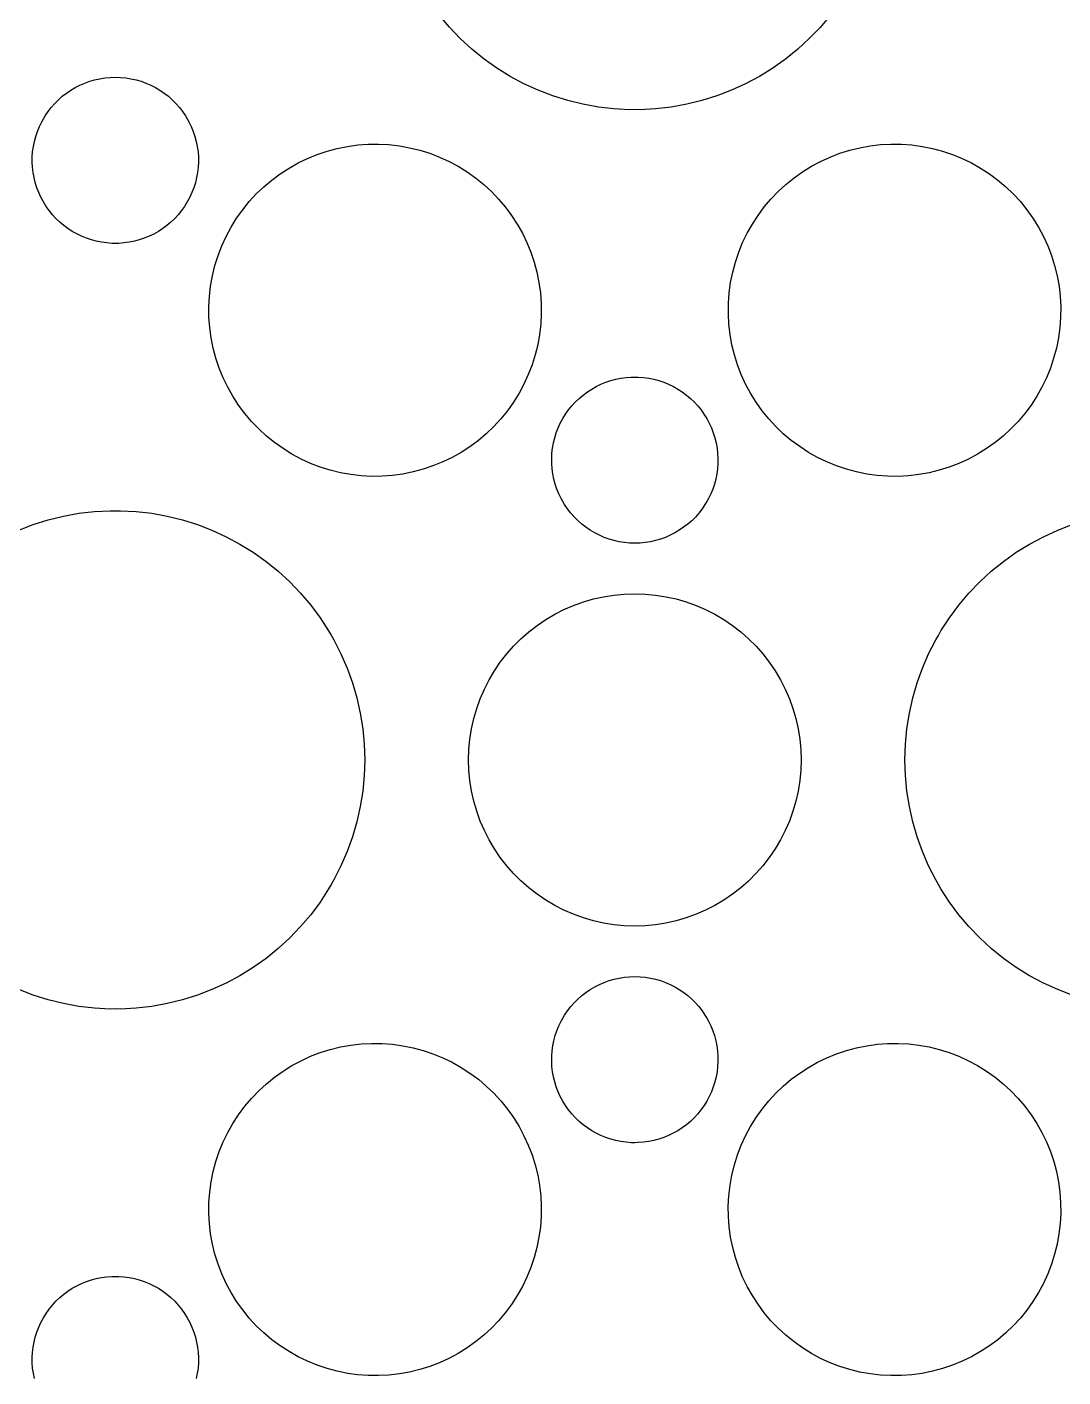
# Model space of a CAD drawing. Header units: metres. Extents: x -75 to 75, y 0 to 231.
# Drawn here: x 10.37 to 35.3, y 28.44 to 60.94 of the extents above; entities that cross this region are included whole.
import ezdxf

# ---------------------------------------------------------------- set-up
doc = ezdxf.new("R2010")
doc.units = ezdxf.units.M

msp = doc.modelspace()

# ---------------------------------------------------------------- linework, layer by layer
for p, q in [((20.541, 60.9375), (20.2988, 61.2244)), ((29.7012, 61.2244), (29.4579, 60.9364)), ((20.8015, 60.6655), (20.541, 60.9375)), ((29.4579, 60.9364), (29.1973, 60.6644)), ((21.0789, 60.4103), (20.8015, 60.6655)), ((29.1973, 60.6644), (28.9211, 60.4103)), ((21.3734, 60.1727), (21.0789, 60.4103)), ((21.6797, 59.9545), (21.3734, 60.1727)), ((28.6266, 60.1727), (28.3203, 59.9548)), ((28.9211, 60.4103), (28.6266, 60.1727)), ((22.0009, 59.7557), (21.6797, 59.9545)), ((28.3203, 59.9548), (27.9991, 59.7557)), ((11.4288, 59.4242), (11.5356, 59.4872)), ((11.5356, 59.4872), (11.6474, 59.5444)), ((11.6474, 59.5444), (11.7626, 59.5943)), ((11.7626, 59.5943), (11.8824, 59.6371)), ((11.8824, 59.6371), (12.0026, 59.6725)), ((12.0026, 59.6725), (12.1243, 59.6992)), ((12.1243, 59.6992), (12.2498, 59.7191)), ((12.2498, 59.7191), (12.3749, 59.7309)), ((12.3749, 59.7309), (12.5, 59.7355)), ((12.5, 59.7355), (12.6251, 59.7309)), ((12.6251, 59.7309), (12.7502, 59.7191)), ((12.7502, 59.7191), (12.8757, 59.6992)), ((12.8757, 59.6992), (12.9974, 59.6725)), ((12.9974, 59.6725), (13.1176, 59.6371)), ((13.1176, 59.6371), (13.2374, 59.5943)), ((13.2374, 59.5943), (13.3526, 59.5444)), ((13.3526, 59.5444), (13.4644, 59.4872)), ((13.4644, 59.4872), (13.5712, 59.4242)), ((22.3316, 59.5783), (22.0009, 59.7557)), ((22.6757, 59.4212), (22.3316, 59.5783)), ((27.6669, 59.5776), (27.3243, 59.4212)), ((27.9991, 59.7557), (27.6669, 59.5776)), ((11.0413, 59.1038), (11.1301, 59.1927)), ((11.1301, 59.1927), (11.2244, 59.2758)), ((11.2244, 59.2758), (11.3235, 59.3525)), ((11.3235, 59.3525), (11.4288, 59.4242)), ((13.5712, 59.4242), (13.6765, 59.3525)), ((13.6765, 59.3525), (13.7756, 59.2758)), ((13.7756, 59.2758), (13.8699, 59.1927)), ((13.8699, 59.1927), (13.9587, 59.1038)), ((23.0263, 59.2861), (22.6757, 59.4212)), ((23.3875, 59.1732), (23.0263, 59.2861)), ((23.7518, 59.0836), (23.3875, 59.1732)), ((26.6125, 59.1732), (26.2482, 59.0836)), ((26.9737, 59.2861), (26.6125, 59.1732)), ((27.3243, 59.4212), (26.9737, 59.2861)), ((10.8109, 58.8058), (10.8814, 58.9104)), ((10.8814, 58.9104), (10.9592, 59.0107)), ((10.9592, 59.0107), (11.0413, 59.1038)), ((13.9587, 59.1038), (14.0408, 59.0107)), ((14.0408, 59.0107), (14.1186, 58.9104)), ((14.1186, 58.9104), (14.1891, 58.8058)), ((24.1245, 59.0164), (23.7518, 59.0836)), ((24.4984, 58.9733), (24.1245, 59.0164)), ((24.8737, 58.9531), (24.4984, 58.9733)), ((25, 58.9546), (24.8737, 58.9531)), ((25.1263, 58.9535), (25, 58.9546)), ((25.5013, 58.9733), (25.1263, 58.9535)), ((25.8755, 59.016), (25.5013, 58.9733)), ((26.2482, 59.0836), (25.8755, 59.016)), ((10.6251, 58.4312), (10.672, 58.5476)), ((10.672, 58.5476), (10.7277, 58.662)), ((10.7277, 58.662), (10.7677, 58.7341)), ((10.7677, 58.7341), (10.8109, 58.8058)), ((14.1891, 58.8058), (14.2319, 58.7345)), ((14.2319, 58.7345), (14.2723, 58.662)), ((14.2723, 58.662), (14.328, 58.5476)), ((14.328, 58.5476), (14.3749, 58.4312)), ((10.527, 58.0677), (10.5522, 58.1909)), ((10.5522, 58.1909), (10.5846, 58.3122)), ((10.5846, 58.3122), (10.6251, 58.4312)), ((14.3749, 58.4312), (14.4154, 58.3122)), ((14.4154, 58.3122), (14.4478, 58.1909)), ((14.4478, 58.1909), (14.473, 58.0677)), ((10.5007, 57.8197), (10.5106, 57.9433)), ((10.5106, 57.9433), (10.527, 58.0677)), ((14.473, 58.0677), (14.4894, 57.9433)), ((14.4894, 57.9433), (14.4989, 57.8197)), ((17.1227, 57.7805), (17.3569, 57.8758)), ((17.3569, 57.8758), (17.5953, 57.9559)), ((17.5953, 57.9559), (17.8364, 58.0208)), ((17.8364, 58.0208), (18.0828, 58.0708)), ((18.0828, 58.0708), (18.3331, 58.1047)), ((18.3331, 58.1047), (18.5822, 58.123)), ((18.5822, 58.123), (18.8351, 58.1261)), ((18.8351, 58.1261), (19.0849, 58.1123)), ((19.0849, 58.1123), (19.3359, 58.0837)), ((19.3359, 58.0837), (19.5812, 58.0391)), ((19.5812, 58.0391), (19.8269, 57.9788)), ((19.8269, 57.9788), (20.0672, 57.9041)), ((20.0672, 57.9041), (20.2999, 57.8144)), ((29.7001, 57.8144), (29.9328, 57.9041)), ((29.9328, 57.9041), (30.1731, 57.9788)), ((30.1731, 57.9788), (30.4188, 58.0395)), ((30.4188, 58.0395), (30.6641, 58.0837)), ((30.6641, 58.0837), (30.9155, 58.1123)), ((30.9155, 58.1123), (31.1649, 58.1257)), ((31.1649, 58.1257), (31.4178, 58.1234)), ((31.4178, 58.1234), (31.6669, 58.1047)), ((31.6669, 58.1047), (31.9172, 58.0708)), ((31.9172, 58.0708), (32.1636, 58.0208)), ((32.1636, 58.0208), (32.4047, 57.9559)), ((32.4047, 57.9559), (32.6431, 57.8758)), ((32.6431, 57.8758), (32.8773, 57.7805)), ((10.5, 57.6923), (10.5007, 57.8197)), ((10.5064, 57.5687), (10.5, 57.6923)), ((10.5209, 57.4436), (10.5064, 57.5687)), ((14.4936, 57.5684), (14.4791, 57.4436)), ((14.5004, 57.6923), (14.4936, 57.5684)), ((14.4989, 57.8197), (14.5004, 57.6923)), ((16.4673, 57.4108), (16.679, 57.5485)), ((16.679, 57.5485), (16.8968, 57.671)), ((16.8968, 57.671), (17.1227, 57.7805)), ((20.2999, 57.8144), (20.5299, 57.7091)), ((20.5299, 57.7091), (20.7493, 57.5912)), ((20.7493, 57.5912), (20.9641, 57.4585)), ((29.0359, 57.4581), (29.2507, 57.5912)), ((29.2507, 57.5912), (29.4701, 57.7091)), ((29.4701, 57.7091), (29.7001, 57.8144)), ((32.8773, 57.7805), (33.1032, 57.671)), ((33.1032, 57.671), (33.321, 57.5485)), ((33.321, 57.5485), (33.5327, 57.4108)), ((10.5431, 57.32), (10.5209, 57.4436)), ((10.5732, 57.198), (10.5431, 57.32)), ((14.4566, 57.3185), (14.4264, 57.1964)), ((14.4791, 57.4436), (14.4566, 57.3185)), ((16.0732, 57.0988), (16.2651, 57.2609)), ((16.2651, 57.2609), (16.4673, 57.4108)), ((20.9641, 57.4585), (21.1681, 57.3135)), ((21.1681, 57.3135), (21.3646, 57.1548)), ((28.6354, 57.1548), (28.8319, 57.3135)), ((28.8319, 57.3135), (29.0359, 57.4581)), ((33.5327, 57.4108), (33.7349, 57.2609)), ((33.7349, 57.2609), (33.9268, 57.0988)), ((10.611, 57.0766), (10.5732, 57.198)), ((10.656, 56.9611), (10.611, 57.0766)), ((10.7079, 56.8466), (10.656, 56.9611)), ((14.3436, 56.9599), (14.2914, 56.8451)), ((14.389, 57.0766), (14.3436, 56.9599)), ((14.4264, 57.1964), (14.389, 57.0766)), ((15.7227, 56.741), (15.8916, 56.9248)), ((15.8916, 56.9248), (16.0732, 57.0988)), ((21.3646, 57.1548), (21.5496, 56.9843)), ((21.5496, 56.9843), (21.7236, 56.8027)), ((28.2764, 56.8027), (28.4504, 56.9843)), ((28.4504, 56.9843), (28.6354, 57.1548)), ((33.9268, 57.0988), (34.1084, 56.9248)), ((34.1084, 56.9248), (34.2773, 56.741)), ((10.7677, 56.7341), (10.7079, 56.8466)), ((10.8349, 56.6273), (10.7677, 56.7341)), ((10.907, 56.5254), (10.8349, 56.6273)), ((14.1655, 56.6273), (14.0923, 56.5243)), ((14.2323, 56.7341), (14.1655, 56.6273)), ((14.2914, 56.8451), (14.2323, 56.7341)), ((15.564, 56.5449), (15.7227, 56.741)), ((21.7236, 56.8027), (21.8842, 56.612)), ((21.8842, 56.612), (22.0348, 56.4087)), ((27.9652, 56.4087), (28.1158, 56.612)), ((28.1158, 56.612), (28.2764, 56.8027)), ((34.2773, 56.741), (34.436, 56.5449)), ((10.9863, 56.4266), (10.907, 56.5254)), ((11.0703, 56.3354), (10.9863, 56.4266)), ((11.161, 56.2485), (11.0703, 56.3354)), ((11.2572, 56.1676), (11.161, 56.2485)), ((13.839, 56.2485), (13.7428, 56.1676)), ((13.9286, 56.3343), (13.839, 56.2485)), ((14.0137, 56.4266), (13.9286, 56.3343)), ((14.0923, 56.5243), (14.0137, 56.4266)), ((15.2851, 56.1249), (15.419, 56.3412)), ((15.419, 56.3412), (15.564, 56.5449)), ((22.0348, 56.4087), (22.1718, 56.1981)), ((27.8282, 56.1981), (27.9652, 56.4087)), ((34.436, 56.5449), (34.581, 56.3412)), ((34.581, 56.3412), (34.7149, 56.1249)), ((11.3583, 56.0925), (11.2572, 56.1676)), ((11.4647, 56.0234), (11.3583, 56.0925)), ((11.5726, 55.962), (11.4647, 56.0234)), ((11.6859, 55.9078), (11.5726, 55.962)), ((11.8034, 55.8598), (11.6859, 55.9078)), ((13.3141, 55.9078), (13.1966, 55.8598)), ((13.4258, 55.9612), (13.3141, 55.9078)), ((13.5353, 56.0234), (13.4258, 55.9612)), ((13.6406, 56.0917), (13.5353, 56.0234)), ((13.7428, 56.1676), (13.6406, 56.0917)), ((15.0623, 55.6751), (15.1665, 55.9036)), ((15.1665, 55.9036), (15.2851, 56.1249)), ((22.1718, 56.1981), (22.2946, 55.9803)), ((22.2946, 55.9803), (22.4049, 55.7529)), ((27.5951, 55.7529), (27.7054, 55.9803)), ((27.7054, 55.9803), (27.8282, 56.1981)), ((34.7149, 56.1249), (34.8335, 55.9036)), ((34.8335, 55.9036), (34.9377, 55.6751)), ((11.9228, 55.8193), (11.8034, 55.8598)), ((12.0426, 55.7873), (11.9228, 55.8193)), ((12.1658, 55.7625), (12.0426, 55.7873)), ((12.2917, 55.7453), (12.1658, 55.7625)), ((12.4161, 55.7358), (12.2917, 55.7453)), ((12.5004, 55.7354), (12.4161, 55.7358)), ((12.5843, 55.7362), (12.5004, 55.7354)), ((12.7083, 55.7453), (12.5843, 55.7362)), ((12.8342, 55.7625), (12.7083, 55.7453)), ((12.9574, 55.7873), (12.8342, 55.7625)), ((13.0772, 55.8193), (12.9574, 55.7873)), ((13.1966, 55.8598), (13.0772, 55.8193)), ((14.9727, 55.4424), (15.0623, 55.6751)), ((22.4049, 55.7529), (22.4991, 55.5206)), ((27.5009, 55.5206), (27.5951, 55.7529)), ((34.9377, 55.6751), (35.0273, 55.4424)), ((14.8972, 55.201), (14.9727, 55.4424)), ((22.4991, 55.5206), (22.5796, 55.2822)), ((22.5796, 55.2822), (22.6448, 55.0392)), ((27.3552, 55.0392), (27.4204, 55.2822)), ((27.4204, 55.2822), (27.5009, 55.5206)), ((35.0273, 55.4424), (35.1028, 55.201)), ((14.7923, 54.7092), (14.8373, 54.9568)), ((14.8373, 54.9568), (14.8972, 55.201)), ((22.6448, 55.0392), (22.6944, 54.7932)), ((27.3056, 54.7932), (27.3552, 55.0392)), ((35.1028, 55.201), (35.1631, 54.9568)), ((35.1631, 54.9568), (35.2077, 54.7092)), ((14.764, 54.4598), (14.7923, 54.7092)), ((22.6944, 54.7932), (22.7283, 54.5441)), ((27.2717, 54.5441), (27.3056, 54.7932)), ((35.2077, 54.7092), (35.236, 54.4598)), ((14.7503, 54.2103), (14.764, 54.4598)), ((22.7283, 54.5441), (22.7467, 54.295)), ((22.7467, 54.295), (22.7497, 54.0424)), ((27.2507, 54.0424), (27.253, 54.295)), ((27.253, 54.295), (27.2717, 54.5441)), ((35.236, 54.4598), (35.2493, 54.2103)), ((14.7533, 53.9577), (14.7503, 54.2103)), ((14.7717, 53.7086), (14.7533, 53.9577)), ((22.7497, 54.0424), (22.736, 53.791)), ((27.264, 53.793), (27.2507, 54.0424)), ((35.247, 53.9577), (35.2283, 53.7086)), ((35.2493, 54.2103), (35.247, 53.9577)), ((14.8056, 53.4595), (14.7717, 53.7086)), ((22.736, 53.791), (22.7074, 53.5416)), ((27.2923, 53.5435), (27.264, 53.793)), ((35.2283, 53.7086), (35.194, 53.458)), ((14.8552, 53.2135), (14.8056, 53.4595)), ((22.7074, 53.5416), (22.6627, 53.2959)), ((27.3369, 53.2959), (27.2923, 53.5435)), ((35.194, 53.458), (35.1444, 53.212)), ((14.9204, 52.9705), (14.8552, 53.2135)), ((22.6025, 53.0502), (22.5273, 52.8103)), ((22.6627, 53.2959), (22.6025, 53.0502)), ((27.3972, 53.0518), (27.3369, 53.2959)), ((27.4727, 52.8103), (27.3972, 53.0518)), ((35.1444, 53.212), (35.0792, 52.969)), ((15.0009, 52.7321), (14.9204, 52.9705)), ((15.0951, 52.4998), (15.0009, 52.7321)), ((22.5273, 52.8103), (22.4373, 52.5764)), ((27.5623, 52.5776), (27.4727, 52.8103)), ((34.9991, 52.7321), (34.9041, 52.4982)), ((35.0792, 52.969), (34.9991, 52.7321)), ((15.2054, 52.2724), (15.0951, 52.4998)), ((22.3328, 52.3476), (22.2145, 52.1271)), ((22.4373, 52.5764), (22.3328, 52.3476)), ((24.0726, 52.2907), (24.1859, 52.3449)), ((24.1859, 52.3449), (24.3034, 52.393)), ((24.3034, 52.393), (24.4232, 52.4334)), ((24.4232, 52.4334), (24.5426, 52.4654)), ((24.5426, 52.4654), (24.6658, 52.4902)), ((24.6658, 52.4902), (24.7917, 52.5074)), ((24.7917, 52.5074), (24.9157, 52.5166)), ((24.9157, 52.5166), (24.9996, 52.5173)), ((24.9996, 52.5173), (25.0839, 52.5169)), ((25.0839, 52.5169), (25.2083, 52.5074)), ((25.2083, 52.5074), (25.3342, 52.4902)), ((25.3342, 52.4902), (25.4574, 52.4654)), ((25.4574, 52.4654), (25.5768, 52.4334)), ((25.5768, 52.4334), (25.6966, 52.393)), ((25.6966, 52.393), (25.8141, 52.3449)), ((25.8141, 52.3449), (25.9274, 52.2907)), ((27.6665, 52.3491), (27.5623, 52.5776)), ((27.7855, 52.1271), (27.6665, 52.3491)), ((34.9041, 52.4982), (34.7946, 52.2724)), ((15.3282, 52.0546), (15.2054, 52.2724)), ((15.4652, 51.844), (15.3282, 52.0546)), ((22.2145, 52.1271), (22.081, 51.9115)), ((23.5703, 51.9173), (23.661, 52.0042)), ((23.661, 52.0042), (23.7572, 52.0851)), ((23.7572, 52.0851), (23.8583, 52.1603)), ((23.8583, 52.1603), (23.9647, 52.2293)), ((23.9647, 52.2293), (24.0726, 52.2907)), ((25.9274, 52.2907), (26.0353, 52.2293)), ((26.0353, 52.2293), (26.1417, 52.1603)), ((26.1417, 52.1603), (26.2428, 52.0851)), ((26.2428, 52.0851), (26.339, 52.0042)), ((26.339, 52.0042), (26.4297, 51.9173)), ((27.919, 51.9115), (27.7855, 52.1271)), ((34.6718, 52.0546), (34.5341, 51.8429)), ((34.7946, 52.2724), (34.6718, 52.0546)), ((15.6158, 51.6407), (15.4652, 51.844)), ((21.9353, 51.7067), (21.7773, 51.5118)), ((22.081, 51.9115), (21.9353, 51.7067)), ((23.3345, 51.6254), (23.407, 51.7273)), ((23.407, 51.7273), (23.4863, 51.8261)), ((23.4863, 51.8261), (23.5703, 51.9173)), ((26.4297, 51.9173), (26.5137, 51.8261)), ((26.5137, 51.8261), (26.593, 51.7273)), ((26.593, 51.7273), (26.6651, 51.6254)), ((28.064, 51.7078), (27.919, 51.9115)), ((28.2227, 51.5118), (28.064, 51.7078)), ((34.5341, 51.8429), (34.3842, 51.6407)), ((15.7764, 51.45), (15.6158, 51.6407)), ((15.9504, 51.2684), (15.7764, 51.45)), ((21.7773, 51.5118), (21.6072, 51.3268)), ((23.156, 51.2917), (23.2079, 51.4061)), ((23.2079, 51.4061), (23.2677, 51.5186)), ((23.2677, 51.5186), (23.3345, 51.6254)), ((26.6651, 51.6254), (26.7323, 51.5186)), ((26.7323, 51.5186), (26.7921, 51.4061)), ((26.7921, 51.4061), (26.844, 51.2917)), ((28.3916, 51.3279), (28.2227, 51.5118)), ((34.2224, 51.4488), (34.0485, 51.2672)), ((34.3842, 51.6407), (34.2224, 51.4488)), ((16.1354, 51.0979), (15.9504, 51.2684)), ((16.3319, 50.9392), (16.1354, 51.0979)), ((21.4268, 51.1539), (21.2349, 50.9918)), ((21.6072, 51.3268), (21.4268, 51.1539)), ((23.0431, 50.9327), (23.0732, 51.0548)), ((23.0732, 51.0548), (23.111, 51.1761)), ((23.111, 51.1761), (23.156, 51.2917)), ((26.844, 51.2917), (26.889, 51.1761)), ((26.889, 51.1761), (26.9268, 51.0548)), ((26.9268, 51.0548), (26.9569, 50.9327)), ((28.5732, 51.1539), (28.3916, 51.3279)), ((28.7651, 50.9918), (28.5732, 51.1539)), ((33.8646, 51.0979), (33.6681, 50.9392)), ((34.0485, 51.2672), (33.8646, 51.0979)), ((16.5359, 50.7942), (16.3319, 50.9392)), ((16.7507, 50.6615), (16.5359, 50.7942)), ((20.821, 50.7042), (20.6032, 50.5817)), ((21.0316, 50.8411), (20.821, 50.7042)), ((21.2349, 50.9918), (21.0316, 50.8411)), ((23.0064, 50.6844), (23.0209, 50.8091)), ((23.0209, 50.8091), (23.0431, 50.9327)), ((26.9569, 50.9327), (26.9791, 50.8091)), ((26.9791, 50.8091), (26.9936, 50.684)), ((28.9673, 50.8419), (28.7651, 50.9918)), ((29.179, 50.7042), (28.9673, 50.8419)), ((29.3968, 50.5817), (29.179, 50.7042)), ((33.4641, 50.7946), (33.2493, 50.6615)), ((33.6681, 50.9392), (33.4641, 50.7946)), ((16.9701, 50.5436), (16.7507, 50.6615)), ((17.2001, 50.4383), (16.9701, 50.5436)), ((17.4328, 50.3487), (17.2001, 50.4383)), ((20.1431, 50.3769), (19.9051, 50.2968)), ((20.3773, 50.4723), (20.1431, 50.3769)), ((20.6032, 50.5817), (20.3773, 50.4723)), ((22.9996, 50.5604), (23.0064, 50.6844)), ((23.0011, 50.433), (22.9996, 50.5604)), ((23.0106, 50.3094), (23.0011, 50.433)), ((26.9993, 50.433), (26.9894, 50.3094)), ((26.9936, 50.684), (27, 50.5604)), ((27, 50.5604), (26.9993, 50.433)), ((29.6227, 50.4723), (29.3968, 50.5817)), ((29.8569, 50.3769), (29.6227, 50.4723)), ((30.0949, 50.2968), (29.8569, 50.3769)), ((32.7999, 50.4383), (32.5672, 50.3487)), ((33.0284, 50.5428), (32.7999, 50.4383)), ((33.2493, 50.6615), (33.0284, 50.5428)), ((17.6731, 50.2739), (17.4328, 50.3487)), ((17.9188, 50.2132), (17.6731, 50.2739)), ((18.1641, 50.169), (17.9188, 50.2132)), ((18.4151, 50.1404), (18.1641, 50.169)), ((18.6649, 50.1266), (18.4151, 50.1404)), ((18.9178, 50.1297), (18.6649, 50.1266)), ((19.1669, 50.148), (18.9178, 50.1297)), ((19.4172, 50.182), (19.1669, 50.148)), ((19.6636, 50.2319), (19.4172, 50.182)), ((19.9051, 50.2968), (19.6636, 50.2319)), ((23.027, 50.185), (23.0106, 50.3094)), ((23.0522, 50.0618), (23.027, 50.185)), ((23.0846, 49.9405), (23.0522, 50.0618)), ((26.9474, 50.0603), (26.915, 49.939)), ((26.9726, 50.1835), (26.9474, 50.0603)), ((26.9894, 50.3094), (26.9726, 50.1835)), ((30.3364, 50.2319), (30.0949, 50.2968)), ((30.5828, 50.182), (30.3364, 50.2319)), ((30.8331, 50.148), (30.5828, 50.182)), ((31.0822, 50.1293), (30.8331, 50.148)), ((31.3351, 50.127), (31.0822, 50.1293)), ((31.5845, 50.1404), (31.3351, 50.127)), ((31.8359, 50.169), (31.5845, 50.1404)), ((32.0812, 50.2132), (31.8359, 50.169)), ((32.3269, 50.2739), (32.0812, 50.2132)), ((32.5672, 50.3487), (32.3269, 50.2739)), ((23.1251, 49.8215), (23.0846, 49.9405)), ((23.172, 49.7051), (23.1251, 49.8215)), ((26.8749, 49.8215), (26.8272, 49.7036)), ((26.915, 49.939), (26.8749, 49.8215)), ((23.2277, 49.5907), (23.172, 49.7051)), ((23.2681, 49.5182), (23.2277, 49.5907)), ((23.3109, 49.4469), (23.2681, 49.5182)), ((23.3814, 49.3423), (23.3109, 49.4469)), ((26.6884, 49.4457), (26.6178, 49.3412)), ((26.7323, 49.5186), (26.6884, 49.4457)), ((26.7723, 49.5907), (26.7323, 49.5186)), ((26.8272, 49.7036), (26.7723, 49.5907)), ((10.5263, 48.9666), (10.8875, 49.0795)), ((10.8875, 49.0795), (11.2518, 49.1692)), ((11.2518, 49.1692), (11.6245, 49.2367)), ((11.6245, 49.2367), (11.9987, 49.2794)), ((11.9987, 49.2794), (12.3737, 49.2992)), ((12.3737, 49.2992), (12.5, 49.2981)), ((12.5, 49.2981), (12.6263, 49.2996)), ((12.6263, 49.2996), (13.0016, 49.2794)), ((13.0016, 49.2794), (13.3755, 49.2363)), ((13.3755, 49.2363), (13.7482, 49.1692)), ((13.7482, 49.1692), (14.1125, 49.0795)), ((14.1125, 49.0795), (14.4737, 48.9666)), ((23.4592, 49.242), (23.3814, 49.3423)), ((23.5413, 49.1489), (23.4592, 49.242)), ((23.6301, 49.0601), (23.5413, 49.1489)), ((26.4576, 49.1478), (26.3687, 49.0589)), ((26.5404, 49.242), (26.4576, 49.1478)), ((26.6178, 49.3412), (26.5404, 49.242)), ((10.1757, 48.8316), (10.5263, 48.9666)), ((14.4737, 48.9666), (14.8243, 48.8316)), ((14.8243, 48.8316), (15.1684, 48.6744)), ((23.7244, 48.9769), (23.6301, 49.0601)), ((23.8235, 48.9002), (23.7244, 48.9769)), ((23.9288, 48.8285), (23.8235, 48.9002)), ((24.0356, 48.7656), (23.9288, 48.8285)), ((24.1474, 48.7083), (24.0356, 48.7656)), ((25.9644, 48.7656), (25.8526, 48.7083)), ((26.0712, 48.8285), (25.9644, 48.7656)), ((26.1753, 48.8995), (26.0712, 48.8285)), ((26.2756, 48.9769), (26.1753, 48.8995)), ((26.3687, 49.0589), (26.2756, 48.9769)), ((34.8316, 48.6744), (35.1757, 48.8316)), ((35.1757, 48.8316), (35.5263, 48.9666)), ((15.1684, 48.6744), (15.4991, 48.497)), ((15.4991, 48.497), (15.8203, 48.2983)), ((24.2626, 48.6584), (24.1474, 48.7083)), ((24.3824, 48.6156), (24.2626, 48.6584)), ((24.5033, 48.5802), (24.3824, 48.6156)), ((24.6243, 48.5535), (24.5033, 48.5802)), ((24.7498, 48.5336), (24.6243, 48.5535)), ((24.8749, 48.5218), (24.7498, 48.5336)), ((25, 48.5172), (24.8749, 48.5218)), ((25.1251, 48.5218), (25, 48.5172)), ((25.2502, 48.5336), (25.1251, 48.5218)), ((25.3757, 48.5535), (25.2502, 48.5336)), ((25.4967, 48.5802), (25.3757, 48.5535)), ((25.6176, 48.6156), (25.4967, 48.5802)), ((25.7374, 48.6584), (25.6176, 48.6156)), ((25.8526, 48.7083), (25.7374, 48.6584)), ((34.1797, 48.2979), (34.5009, 48.497)), ((34.5009, 48.497), (34.8316, 48.6744)), ((15.8203, 48.2983), (16.1266, 48.0801)), ((33.8734, 48.0801), (34.1797, 48.2979)), ((16.1266, 48.0801), (16.4211, 47.8424)), ((16.4211, 47.8424), (16.6985, 47.5872)), ((33.3015, 47.5872), (33.5789, 47.8424)), ((33.5789, 47.8424), (33.8734, 48.0801)), ((16.6985, 47.5872), (16.959, 47.3152)), ((33.041, 47.3152), (33.3015, 47.5872)), ((16.959, 47.3152), (17.2012, 47.0284)), ((23.7644, 47.105), (24.0051, 47.1756)), ((24.0051, 47.1756), (24.2496, 47.2298)), ((24.2496, 47.2298), (24.4991, 47.2694)), ((24.4991, 47.2694), (24.7478, 47.2927)), ((24.7478, 47.2927), (25, 47.3007)), ((25, 47.3007), (25.2522, 47.2931)), ((25.2522, 47.2931), (25.5009, 47.2694)), ((25.5009, 47.2694), (25.7504, 47.2298)), ((25.7504, 47.2298), (25.9949, 47.1756)), ((25.9949, 47.1756), (26.2356, 47.105)), ((32.7988, 47.0284), (33.041, 47.3152)), ((17.2012, 47.0284), (17.4267, 46.7243)), ((22.8573, 46.6785), (23.0721, 46.8056)), ((23.0721, 46.8056), (23.296, 46.9196)), ((23.296, 46.9196), (23.5264, 47.0196)), ((23.5264, 47.0196), (23.7644, 47.105)), ((26.2356, 47.105), (26.4736, 47.0196)), ((26.4736, 47.0196), (26.704, 46.9196)), ((26.704, 46.9196), (26.9279, 46.8056)), ((26.9279, 46.8056), (27.1427, 46.6785)), ((32.5733, 46.7243), (32.7988, 47.0284)), ((17.4267, 46.7243), (17.6323, 46.4081)), ((22.4495, 46.3821), (22.6479, 46.5366)), ((22.6479, 46.5366), (22.8573, 46.6785)), ((27.1427, 46.6785), (27.3521, 46.5366)), ((27.3521, 46.5366), (27.5505, 46.3821)), ((32.3677, 46.4081), (32.5733, 46.7243)), ((17.6323, 46.4081), (17.6933, 46.2997)), ((17.6933, 46.2997), (17.7582, 46.191)), ((17.7582, 46.191), (17.9291, 45.8546)), ((22.0833, 46.0384), (22.261, 46.2162)), ((22.261, 46.2162), (22.4495, 46.3821)), ((27.5505, 46.3821), (27.739, 46.2162)), ((27.739, 46.2162), (27.9167, 46.0384)), ((32.0709, 45.8546), (32.2418, 46.191)), ((32.2418, 46.191), (32.3063, 46.299)), ((32.3063, 46.299), (32.3677, 46.4081)), ((17.9291, 45.8546), (18.0782, 45.5105)), ((21.7632, 45.6516), (21.9181, 45.8511)), ((21.9181, 45.8511), (22.0833, 46.0384)), ((27.9167, 46.0384), (28.0819, 45.8511)), ((28.0819, 45.8511), (28.2368, 45.6516)), ((31.9218, 45.5105), (32.0709, 45.8546)), ((18.0782, 45.5105), (18.206, 45.1542)), ((21.6221, 45.4433), (21.7632, 45.6516)), ((28.2368, 45.6516), (28.3779, 45.4433)), ((31.794, 45.1542), (31.9218, 45.5105)), ((21.3802, 45.0031), (21.4943, 45.2274)), ((21.4943, 45.2274), (21.6221, 45.4433)), ((28.3779, 45.4433), (28.5057, 45.2274)), ((28.5057, 45.2274), (28.6198, 45.0031)), ((18.206, 45.1542), (18.3117, 44.7922)), ((21.2811, 44.7742), (21.3802, 45.0031)), ((28.6198, 45.0031), (28.7189, 44.7742)), ((31.6883, 44.7922), (31.794, 45.1542)), ((18.3117, 44.7922), (18.3937, 44.4244)), ((21.125, 44.2947), (21.1956, 44.5362)), ((21.1956, 44.5362), (21.2811, 44.7742)), ((28.7189, 44.7742), (28.8044, 44.5362)), ((28.8044, 44.5362), (28.875, 44.2947)), ((31.6063, 44.4244), (31.6883, 44.7922)), ((18.3937, 44.4244), (18.4525, 44.0521)), ((21.0705, 44.0495), (21.125, 44.2947)), ((28.875, 44.2947), (28.9295, 44.0495)), ((31.5475, 44.0521), (31.6063, 44.4244)), ((18.4525, 44.0521), (18.4875, 43.6783)), ((21.0312, 43.8015), (21.0705, 44.0495)), ((28.9295, 44.0495), (28.9688, 43.8015)), ((31.5121, 43.6783), (31.5475, 44.0521)), ((18.4875, 43.6783), (18.4998, 43.3002)), ((20.9999, 43.3018), (21.0075, 43.5528)), ((21.0075, 43.5528), (21.0312, 43.8015)), ((28.9688, 43.8015), (28.9921, 43.5528)), ((28.9921, 43.5528), (29.0001, 43.3002)), ((31.5002, 43.3018), (31.5121, 43.6783)), ((18.4998, 43.3002), (18.4879, 42.9237)), ((21.0079, 43.0492), (20.9999, 43.3018)), ((29.0001, 43.3002), (28.9925, 43.0492)), ((31.5125, 42.9237), (31.5002, 43.3018)), ((18.4879, 42.9237), (18.4525, 42.5499)), ((21.0312, 42.8005), (21.0079, 43.0492)), ((28.9925, 43.0492), (28.9688, 42.8005)), ((31.5475, 42.5499), (31.5125, 42.9237)), ((21.0705, 42.5526), (21.0312, 42.8005)), ((28.9688, 42.8005), (28.9291, 42.551)), ((18.4525, 42.5499), (18.3933, 42.1761)), ((21.125, 42.3073), (21.0705, 42.5526)), ((21.1956, 42.0658), (21.125, 42.3073)), ((28.8746, 42.3058), (28.804, 42.0643)), ((28.9291, 42.551), (28.8746, 42.3058)), ((31.6063, 42.1776), (31.5475, 42.5499)), ((18.3933, 42.1761), (18.3113, 41.8083)), ((21.2811, 41.8278), (21.1956, 42.0658)), ((28.804, 42.0643), (28.7189, 41.8278)), ((31.6883, 41.8098), (31.6063, 42.1776)), ((18.3113, 41.8083), (18.2056, 41.4463)), ((21.3802, 41.5989), (21.2811, 41.8278)), ((28.7189, 41.8278), (28.619, 41.5974)), ((31.794, 41.4478), (31.6883, 41.8098)), ((18.2056, 41.4463), (18.0782, 41.0915)), ((21.4943, 41.3746), (21.3802, 41.5989)), ((21.6221, 41.1587), (21.4943, 41.3746)), ((28.5049, 41.3734), (28.3779, 41.1587)), ((28.619, 41.5974), (28.5049, 41.3734)), ((31.9218, 41.0915), (31.794, 41.4478)), ((18.0782, 41.0915), (17.9283, 40.7459)), ((21.7632, 40.9504), (21.6221, 41.1587)), ((28.3779, 41.1587), (28.236, 40.9492)), ((32.0709, 40.7475), (31.9218, 41.0915)), ((17.9283, 40.7459), (17.7574, 40.4099)), ((21.9181, 40.7509), (21.7632, 40.9504)), ((22.0833, 40.5636), (21.9181, 40.7509)), ((28.0815, 40.7509), (27.9156, 40.5624)), ((28.236, 40.9492), (28.0815, 40.7509)), ((32.2418, 40.411), (32.0709, 40.7475)), ((17.6933, 40.3023), (17.6323, 40.1939)), ((17.7574, 40.4099), (17.6933, 40.3023)), ((22.261, 40.3858), (22.0833, 40.5636)), ((22.4495, 40.2199), (22.261, 40.3858)), ((27.7378, 40.3847), (27.5505, 40.2195)), ((27.9156, 40.5624), (27.7378, 40.3847)), ((32.3067, 40.3023), (32.2418, 40.411)), ((32.3677, 40.1939), (32.3067, 40.3023)), ((17.6323, 40.1939), (17.4259, 39.8766)), ((22.6479, 40.0654), (22.4495, 40.2199)), ((22.8573, 39.9235), (22.6479, 40.0654)), ((27.351, 40.0646), (27.1427, 39.9235)), ((27.5505, 40.2195), (27.351, 40.0646)), ((32.5733, 39.8777), (32.3677, 40.1939)), ((17.4259, 39.8766), (17.2012, 39.5737)), ((23.0721, 39.7964), (22.8573, 39.9235)), ((23.296, 39.6824), (23.0721, 39.7964)), ((23.5264, 39.5824), (23.296, 39.6824)), ((26.704, 39.6824), (26.4736, 39.5824)), ((26.9279, 39.7964), (26.704, 39.6824)), ((27.1427, 39.9235), (26.9279, 39.7964)), ((32.7988, 39.5737), (32.5733, 39.8777)), ((17.2012, 39.5737), (16.9579, 39.2857)), ((23.7644, 39.497), (23.5264, 39.5824)), ((24.0059, 39.4264), (23.7644, 39.497)), ((24.2496, 39.3723), (24.0059, 39.4264)), ((24.4991, 39.3326), (24.2496, 39.3723)), ((24.7478, 39.3089), (24.4991, 39.3326)), ((25.5009, 39.3326), (25.2522, 39.3093)), ((25.7504, 39.3723), (25.5009, 39.3326)), ((25.9941, 39.4264), (25.7504, 39.3723)), ((26.2356, 39.497), (25.9941, 39.4264)), ((26.4736, 39.5824), (26.2356, 39.497)), ((33.041, 39.2868), (32.7988, 39.5737)), ((16.6973, 39.0137), (16.4211, 38.7596)), ((16.9579, 39.2857), (16.6973, 39.0137)), ((25, 39.3013), (24.7478, 39.3089)), ((25.2522, 39.3093), (25, 39.3013)), ((33.3015, 39.0148), (33.041, 39.2868)), ((33.5789, 38.7596), (33.3015, 39.0148)), ((16.4211, 38.7596), (16.1266, 38.522)), ((33.8734, 38.522), (33.5789, 38.7596)), ((16.1266, 38.522), (15.8203, 38.3041)), ((34.1797, 38.3038), (33.8734, 38.522)), ((15.4991, 38.105), (15.1669, 37.9269)), ((15.8203, 38.3041), (15.4991, 38.105)), ((24.5026, 38.0219), (24.6243, 38.0486)), ((24.6243, 38.0486), (24.7498, 38.0684)), ((24.7498, 38.0684), (24.8749, 38.0802)), ((24.8749, 38.0802), (25, 38.0848)), ((25, 38.0848), (25.1251, 38.0802)), ((25.1251, 38.0802), (25.2502, 38.0684)), ((25.2502, 38.0684), (25.3757, 38.0486)), ((25.3757, 38.0486), (25.4974, 38.0219)), ((34.5009, 38.105), (34.1797, 38.3038)), ((34.8316, 37.9276), (34.5009, 38.105)), ((10.5263, 37.6354), (10.1757, 37.7705)), ((14.8243, 37.7705), (14.4737, 37.6354)), ((15.1669, 37.9269), (14.8243, 37.7705)), ((23.7244, 37.6251), (23.8235, 37.7018)), ((23.8235, 37.7018), (23.9288, 37.7735)), ((23.9288, 37.7735), (24.0356, 37.8365)), ((24.0356, 37.8365), (24.1474, 37.8937)), ((24.1474, 37.8937), (24.2626, 37.9436)), ((24.2626, 37.9436), (24.3824, 37.9864)), ((24.3824, 37.9864), (24.5026, 38.0219)), ((25.4974, 38.0219), (25.6176, 37.9864)), ((25.6176, 37.9864), (25.7374, 37.9436)), ((25.7374, 37.9436), (25.8526, 37.8937)), ((25.8526, 37.8937), (25.9644, 37.8365)), ((25.9644, 37.8365), (26.0712, 37.7735)), ((26.0712, 37.7735), (26.1765, 37.7018)), ((26.1765, 37.7018), (26.2756, 37.6251)), ((35.1757, 37.7705), (34.8316, 37.9276)), ((35.5263, 37.6354), (35.1757, 37.7705)), ((10.8875, 37.5225), (10.5263, 37.6354)), ((11.2518, 37.4329), (10.8875, 37.5225)), ((11.6245, 37.3657), (11.2518, 37.4329)), ((13.7482, 37.4329), (13.3755, 37.3653)), ((14.1125, 37.5225), (13.7482, 37.4329)), ((14.4737, 37.6354), (14.1125, 37.5225)), ((23.4592, 37.36), (23.5413, 37.4531)), ((23.5413, 37.4531), (23.6301, 37.542)), ((23.6301, 37.542), (23.7244, 37.6251)), ((26.2756, 37.6251), (26.3699, 37.542)), ((26.3699, 37.542), (26.4587, 37.4531)), ((26.4587, 37.4531), (26.5408, 37.36)), ((11.9984, 37.3226), (11.6245, 37.3657)), ((12.3737, 37.3024), (11.9984, 37.3226)), ((12.5, 37.3039), (12.3737, 37.3024)), ((12.6263, 37.3028), (12.5, 37.3039)), ((13.0013, 37.3226), (12.6263, 37.3028)), ((13.3755, 37.3653), (13.0013, 37.3226)), ((23.2277, 37.0113), (23.2677, 37.0834)), ((23.2677, 37.0834), (23.3109, 37.1552)), ((23.3109, 37.1552), (23.3814, 37.2597)), ((23.3814, 37.2597), (23.4592, 37.36)), ((26.5408, 37.36), (26.6186, 37.2597)), ((26.6186, 37.2597), (26.6891, 37.1552)), ((26.6891, 37.1552), (26.7319, 37.0838)), ((26.7319, 37.0838), (26.7723, 37.0113)), ((23.0846, 36.6615), (23.1251, 36.7805)), ((23.1251, 36.7805), (23.172, 36.8969)), ((23.172, 36.8969), (23.2277, 37.0113)), ((26.7723, 37.0113), (26.828, 36.8969)), ((26.828, 36.8969), (26.8749, 36.7805)), ((26.8749, 36.7805), (26.9154, 36.6615)), ((17.9188, 36.3888), (18.1641, 36.433)), ((18.1641, 36.433), (18.4155, 36.4616)), ((18.4155, 36.4616), (18.6649, 36.475)), ((18.6649, 36.475), (18.9178, 36.4727)), ((18.9178, 36.4727), (19.1669, 36.454)), ((19.1669, 36.454), (19.4172, 36.4201)), ((19.4172, 36.4201), (19.6636, 36.3701)), ((23.0106, 36.2926), (23.027, 36.417)), ((23.027, 36.417), (23.0522, 36.5402)), ((23.0522, 36.5402), (23.0846, 36.6615)), ((26.9154, 36.6615), (26.9478, 36.5402)), ((26.9478, 36.5402), (26.973, 36.417)), ((26.973, 36.417), (26.9894, 36.2926)), ((30.3364, 36.3701), (30.5828, 36.4201)), ((30.5828, 36.4201), (30.8331, 36.454)), ((30.8331, 36.454), (31.0822, 36.4723)), ((31.0822, 36.4723), (31.3351, 36.4754)), ((31.3351, 36.4754), (31.5849, 36.4616)), ((31.5849, 36.4616), (31.8359, 36.433)), ((31.8359, 36.433), (32.0812, 36.3884)), ((16.9701, 36.0584), (17.2001, 36.1637)), ((17.2001, 36.1637), (17.4328, 36.2534)), ((17.4328, 36.2534), (17.6731, 36.3281)), ((17.6731, 36.3281), (17.9188, 36.3888)), ((19.6636, 36.3701), (19.9047, 36.3052)), ((19.9047, 36.3052), (20.1431, 36.2251)), ((20.1431, 36.2251), (20.3773, 36.1298)), ((20.3773, 36.1298), (20.6032, 36.0203)), ((23, 36.0416), (23.0007, 36.1691)), ((23.0007, 36.1691), (23.0106, 36.2926)), ((26.9894, 36.2926), (26.9989, 36.1691)), ((26.9989, 36.1691), (27.0004, 36.0416)), ((29.3968, 36.0203), (29.6227, 36.1298)), ((29.6227, 36.1298), (29.8569, 36.2251)), ((29.8569, 36.2251), (30.0953, 36.3052)), ((30.0953, 36.3052), (30.3364, 36.3701)), ((32.0812, 36.3884), (32.3269, 36.3281)), ((32.3269, 36.3281), (32.5672, 36.2534)), ((32.5672, 36.2534), (32.7999, 36.1637)), ((32.7999, 36.1637), (33.0299, 36.0584)), ((16.3319, 35.6628), (16.5359, 35.8074)), ((16.5359, 35.8074), (16.7507, 35.9406)), ((16.7507, 35.9406), (16.9701, 36.0584)), ((20.6032, 36.0203), (20.821, 35.8978)), ((20.821, 35.8978), (21.0327, 35.7601)), ((21.0327, 35.7601), (21.2349, 35.6102)), ((23.0064, 35.918), (23, 36.0416)), ((23.0209, 35.7929), (23.0064, 35.918)), ((23.0431, 35.6693), (23.0209, 35.7929)), ((26.9791, 35.7929), (26.9566, 35.6678)), ((26.9936, 35.9177), (26.9791, 35.7929)), ((27.0004, 36.0416), (26.9936, 35.9177)), ((28.7651, 35.6102), (28.9673, 35.7601)), ((28.9673, 35.7601), (29.179, 35.8978)), ((29.179, 35.8978), (29.3968, 36.0203)), ((33.0299, 36.0584), (33.2493, 35.9406)), ((33.2493, 35.9406), (33.4641, 35.8078)), ((33.4641, 35.8078), (33.6681, 35.6628)), ((15.9504, 35.3336), (16.1354, 35.5042)), ((16.1354, 35.5042), (16.3319, 35.6628)), ((21.2349, 35.6102), (21.4268, 35.4481)), ((21.4268, 35.4481), (21.6084, 35.2741)), ((23.0732, 35.5473), (23.0431, 35.6693)), ((23.111, 35.4259), (23.0732, 35.5473)), ((26.9264, 35.5457), (26.889, 35.4259)), ((26.9566, 35.6678), (26.9264, 35.5457)), ((28.3916, 35.2741), (28.5732, 35.4481)), ((28.5732, 35.4481), (28.7651, 35.6102)), ((33.6681, 35.6628), (33.8646, 35.5042)), ((33.8646, 35.5042), (34.0496, 35.3336)), ((15.6158, 34.9613), (15.7764, 35.1521)), ((15.7764, 35.1521), (15.9504, 35.3336)), ((21.6084, 35.2741), (21.7773, 35.0903)), ((23.156, 35.3104), (23.111, 35.4259)), ((23.2079, 35.1959), (23.156, 35.3104)), ((23.2677, 35.0834), (23.2079, 35.1959)), ((26.7914, 35.1944), (26.7323, 35.0834)), ((26.8436, 35.3092), (26.7914, 35.1944)), ((26.889, 35.4259), (26.8436, 35.3092)), ((28.2227, 35.0903), (28.3916, 35.2741)), ((34.0496, 35.3336), (34.2236, 35.1521)), ((34.2236, 35.1521), (34.3842, 34.9613)), ((15.4652, 34.758), (15.6158, 34.9613)), ((21.7773, 35.0903), (21.936, 34.8942)), ((21.936, 34.8942), (22.081, 34.6905)), ((23.3349, 34.9766), (23.2677, 35.0834)), ((23.407, 34.8747), (23.3349, 34.9766)), ((23.4863, 34.7759), (23.407, 34.8747)), ((26.5923, 34.8736), (26.5137, 34.7759)), ((26.6655, 34.9766), (26.5923, 34.8736)), ((26.7323, 35.0834), (26.6655, 34.9766)), ((27.919, 34.6905), (28.064, 34.8942)), ((28.064, 34.8942), (28.2227, 35.0903)), ((34.3842, 34.9613), (34.5348, 34.758)), ((15.2054, 34.3296), (15.3282, 34.5474)), ((15.3282, 34.5474), (15.4652, 34.758)), ((22.081, 34.6905), (22.2149, 34.4742)), ((22.2149, 34.4742), (22.3335, 34.2529)), ((23.5703, 34.6848), (23.4863, 34.7759)), ((23.661, 34.5978), (23.5703, 34.6848)), ((23.7572, 34.5169), (23.661, 34.5978)), ((23.8583, 34.4418), (23.7572, 34.5169)), ((26.2428, 34.5169), (26.1406, 34.441)), ((26.339, 34.5978), (26.2428, 34.5169)), ((26.4286, 34.6836), (26.339, 34.5978)), ((26.5137, 34.7759), (26.4286, 34.6836)), ((27.6665, 34.2529), (27.7851, 34.4742)), ((27.7851, 34.4742), (27.919, 34.6905)), ((34.5348, 34.758), (34.6718, 34.5474)), ((34.6718, 34.5474), (34.7946, 34.3296)), ((15.0951, 34.1022), (15.2054, 34.3296)), ((22.3335, 34.2529), (22.4377, 34.0244)), ((23.9647, 34.3727), (23.8583, 34.4418)), ((24.0726, 34.3113), (23.9647, 34.3727)), ((24.1859, 34.2571), (24.0726, 34.3113)), ((24.3034, 34.2091), (24.1859, 34.2571)), ((24.4228, 34.1686), (24.3034, 34.2091)), ((24.5426, 34.1366), (24.4228, 34.1686)), ((24.6658, 34.1118), (24.5426, 34.1366)), ((25.4574, 34.1366), (25.3342, 34.1118)), ((25.5772, 34.1686), (25.4574, 34.1366)), ((25.6966, 34.2091), (25.5772, 34.1686)), ((25.8141, 34.2571), (25.6966, 34.2091)), ((25.9258, 34.3105), (25.8141, 34.2571)), ((26.0353, 34.3727), (25.9258, 34.3105)), ((26.1406, 34.441), (26.0353, 34.3727)), ((27.5623, 34.0244), (27.6665, 34.2529)), ((34.7946, 34.3296), (34.9049, 34.1022)), ((14.9204, 33.6315), (15.0009, 33.8699)), ((15.0009, 33.8699), (15.0951, 34.1022)), ((22.4377, 34.0244), (22.5273, 33.7917)), ((24.7917, 34.0946), (24.6658, 34.1118)), ((24.9161, 34.0851), (24.7917, 34.0946)), ((25.0004, 34.0847), (24.9161, 34.0851)), ((25.0843, 34.0855), (25.0004, 34.0847)), ((25.2083, 34.0946), (25.0843, 34.0855)), ((25.3342, 34.1118), (25.2083, 34.0946)), ((27.4727, 33.7917), (27.5623, 34.0244)), ((34.9049, 34.1022), (34.9991, 33.8699)), ((34.9991, 33.8699), (35.0796, 33.6315)), ((14.8552, 33.3885), (14.9204, 33.6315)), ((22.5273, 33.7917), (22.6028, 33.5503)), ((22.6028, 33.5503), (22.6631, 33.3061)), ((27.3373, 33.3061), (27.3972, 33.5503)), ((27.3972, 33.5503), (27.4727, 33.7917)), ((35.0796, 33.6315), (35.1448, 33.3885)), ((14.8056, 33.1425), (14.8552, 33.3885)), ((22.6631, 33.3061), (22.7077, 33.0585)), ((27.2923, 33.0585), (27.3373, 33.3061)), ((35.1448, 33.3885), (35.1944, 33.1425)), ((14.753, 32.6443), (14.7717, 32.8934)), ((14.7717, 32.8934), (14.8056, 33.1425)), ((22.7077, 33.0585), (22.736, 32.8091)), ((27.264, 32.8091), (27.2923, 33.0585)), ((35.1944, 33.1425), (35.2283, 32.8934)), ((35.2283, 32.8934), (35.2467, 32.6443)), ((14.7507, 32.3917), (14.753, 32.6443)), ((22.736, 32.8091), (22.7493, 32.5596)), ((22.7493, 32.5596), (22.747, 32.3071)), ((27.2503, 32.5596), (27.264, 32.8091)), ((27.2533, 32.3071), (27.2503, 32.5596)), ((35.2467, 32.6443), (35.2497, 32.3917)), ((14.764, 32.1423), (14.7507, 32.3917)), ((22.747, 32.3071), (22.7283, 32.058)), ((27.2717, 32.058), (27.2533, 32.3071)), ((35.2497, 32.3917), (35.236, 32.1404)), ((14.7923, 31.8928), (14.764, 32.1423)), ((14.8369, 31.6452), (14.7923, 31.8928)), ((22.7283, 32.058), (22.694, 31.8073)), ((27.3056, 31.8089), (27.2717, 32.058)), ((35.2074, 31.8909), (35.1627, 31.6452)), ((35.236, 32.1404), (35.2074, 31.8909)), ((14.8972, 31.4011), (14.8369, 31.6452)), ((22.6444, 31.5613), (22.5792, 31.3183)), ((22.694, 31.8073), (22.6444, 31.5613)), ((27.3552, 31.5628), (27.3056, 31.8089)), ((27.4204, 31.3198), (27.3552, 31.5628)), ((35.1627, 31.6452), (35.1025, 31.3995)), ((14.9727, 31.1596), (14.8972, 31.4011)), ((22.5792, 31.3183), (22.4991, 31.0814)), ((27.5009, 31.0814), (27.4204, 31.3198)), ((35.1025, 31.3995), (35.0273, 31.1596)), ((15.0623, 30.9269), (14.9727, 31.1596)), ((15.1665, 30.6984), (15.0623, 30.9269)), ((22.4991, 31.0814), (22.4041, 30.8475)), ((27.5951, 30.8491), (27.5009, 31.0814)), ((34.9373, 30.9258), (34.8328, 30.6969)), ((35.0273, 31.1596), (34.9373, 30.9258)), ((11.3583, 30.5096), (11.4647, 30.5786)), ((11.4647, 30.5786), (11.5726, 30.64)), ((11.5726, 30.64), (11.6859, 30.6942)), ((11.6859, 30.6942), (11.8034, 30.7423)), ((11.8034, 30.7423), (11.9232, 30.7827)), ((11.9232, 30.7827), (12.0426, 30.8147)), ((12.0426, 30.8147), (12.1658, 30.8395)), ((12.1658, 30.8395), (12.2917, 30.8567)), ((12.2917, 30.8567), (12.4157, 30.8659)), ((12.4157, 30.8659), (12.4996, 30.8666)), ((12.4996, 30.8666), (12.5839, 30.8662)), ((12.5839, 30.8662), (12.7083, 30.8567)), ((12.7083, 30.8567), (12.8342, 30.8395)), ((12.8342, 30.8395), (12.9574, 30.8147)), ((12.9574, 30.8147), (13.0768, 30.7827)), ((13.0768, 30.7827), (13.1966, 30.7423)), ((13.1966, 30.7423), (13.3141, 30.6942)), ((13.3141, 30.6942), (13.4274, 30.64)), ((13.4274, 30.64), (13.5353, 30.5786)), ((13.5353, 30.5786), (13.6417, 30.5096)), ((15.2855, 30.4764), (15.1665, 30.6984)), ((22.2946, 30.6217), (22.1718, 30.4039)), ((22.4041, 30.8475), (22.2946, 30.6217)), ((27.7054, 30.6217), (27.5951, 30.8491)), ((27.8282, 30.4039), (27.7054, 30.6217)), ((34.8328, 30.6969), (34.7145, 30.4764)), ((10.9863, 30.1754), (11.0703, 30.2666)), ((11.0703, 30.2666), (11.161, 30.3535)), ((11.161, 30.3535), (11.2572, 30.4344)), ((11.2572, 30.4344), (11.3583, 30.5096)), ((13.6417, 30.5096), (13.7428, 30.4344)), ((13.7428, 30.4344), (13.839, 30.3535)), ((13.839, 30.3535), (13.9297, 30.2666)), ((13.9297, 30.2666), (14.0137, 30.1754)), ((15.419, 30.2608), (15.2855, 30.4764)), ((15.564, 30.0571), (15.419, 30.2608)), ((22.1718, 30.4039), (22.0341, 30.1922)), ((27.9652, 30.1933), (27.8282, 30.4039)), ((34.581, 30.2608), (34.4353, 30.056)), ((34.7145, 30.4764), (34.581, 30.2608)), ((10.7677, 29.8679), (10.8345, 29.9747)), ((10.8345, 29.9747), (10.907, 30.0766)), ((10.907, 30.0766), (10.9863, 30.1754)), ((14.0137, 30.1754), (14.093, 30.0766)), ((14.093, 30.0766), (14.1651, 29.9747)), ((14.1651, 29.9747), (14.2323, 29.8679)), ((15.7227, 29.8611), (15.564, 30.0571)), ((21.8842, 29.99), (21.7224, 29.7981)), ((22.0341, 30.1922), (21.8842, 29.99)), ((28.1158, 29.99), (27.9652, 30.1933)), ((28.2764, 29.7993), (28.1158, 29.99)), ((34.4353, 30.056), (34.2773, 29.8611)), ((10.611, 29.5254), (10.656, 29.641)), ((10.656, 29.641), (10.7079, 29.7554)), ((10.7079, 29.7554), (10.7677, 29.8679)), ((14.2323, 29.8679), (14.2921, 29.7554)), ((14.2921, 29.7554), (14.344, 29.641)), ((14.344, 29.641), (14.389, 29.5254)), ((15.8916, 29.6772), (15.7227, 29.8611)), ((16.0732, 29.5033), (15.8916, 29.6772)), ((21.5485, 29.6165), (21.3646, 29.4472)), ((21.7224, 29.7981), (21.5485, 29.6165)), ((28.4504, 29.6177), (28.2764, 29.7993)), ((28.6354, 29.4472), (28.4504, 29.6177)), ((34.1072, 29.6761), (33.9268, 29.5033)), ((34.2773, 29.8611), (34.1072, 29.6761)), ((10.5209, 29.1584), (10.5431, 29.282)), ((10.5431, 29.282), (10.5732, 29.4041)), ((10.5732, 29.4041), (10.611, 29.5254)), ((14.389, 29.5254), (14.4268, 29.4041)), ((14.4268, 29.4041), (14.4569, 29.282)), ((14.4569, 29.282), (14.4791, 29.1584)), ((16.2651, 29.3411), (16.0732, 29.5033)), ((16.4673, 29.1912), (16.2651, 29.3411)), ((21.1681, 29.2885), (20.9641, 29.1439)), ((21.3646, 29.4472), (21.1681, 29.2885)), ((28.8319, 29.2885), (28.6354, 29.4472)), ((29.0359, 29.1435), (28.8319, 29.2885)), ((33.7349, 29.3411), (33.5316, 29.1904)), ((33.9268, 29.5033), (33.7349, 29.3411)), ((10.4996, 28.9097), (10.5064, 29.0337)), ((10.5064, 29.0337), (10.5209, 29.1584)), ((14.4791, 29.1584), (14.4936, 29.0333)), ((14.4936, 29.0333), (14.5, 28.9097)), ((16.679, 29.0535), (16.4673, 29.1912)), ((16.8968, 28.931), (16.679, 29.0535)), ((17.1227, 28.8216), (16.8968, 28.931)), ((20.7493, 29.0108), (20.5284, 28.8921)), ((20.9641, 29.1439), (20.7493, 29.0108)), ((29.2507, 29.0108), (29.0359, 29.1435)), ((29.4701, 28.8929), (29.2507, 29.0108)), ((33.1032, 28.931), (32.8773, 28.8216)), ((33.321, 29.0535), (33.1032, 28.931)), ((33.5316, 29.1904), (33.321, 29.0535)), ((10.5011, 28.7823), (10.4996, 28.9097)), ((10.5106, 28.6587), (10.5011, 28.7823)), ((10.527, 28.5343), (10.5106, 28.6587)), ((14.4894, 28.6587), (14.4726, 28.5328)), ((14.4993, 28.7823), (14.4894, 28.6587)), ((14.5, 28.9097), (14.4993, 28.7823)), ((17.3569, 28.7262), (17.1227, 28.8216)), ((17.5949, 28.6461), (17.3569, 28.7262)), ((17.8364, 28.5812), (17.5949, 28.6461)), ((19.8269, 28.6232), (19.5812, 28.5625)), ((20.0672, 28.698), (19.8269, 28.6232)), ((20.2999, 28.7876), (20.0672, 28.698)), ((20.5284, 28.8921), (20.2999, 28.7876)), ((29.7001, 28.7876), (29.4701, 28.8929)), ((29.9328, 28.698), (29.7001, 28.7876)), ((30.1731, 28.6232), (29.9328, 28.698)), ((30.4188, 28.5625), (30.1731, 28.6232)), ((32.4051, 28.6461), (32.1636, 28.5812)), ((32.6431, 28.7262), (32.4051, 28.6461)), ((32.8773, 28.8216), (32.6431, 28.7262)), ((10.5522, 28.4111), (10.527, 28.5343)), ((14.4726, 28.5328), (14.4474, 28.4096)), ((18.0828, 28.5313), (17.8364, 28.5812)), ((18.3331, 28.4973), (18.0828, 28.5313)), ((18.5822, 28.4786), (18.3331, 28.4973)), ((18.8351, 28.4763), (18.5822, 28.4786)), ((19.0845, 28.4897), (18.8351, 28.4763)), ((19.3359, 28.5183), (19.0845, 28.4897)), ((19.5812, 28.5625), (19.3359, 28.5183)), ((30.6641, 28.5183), (30.4188, 28.5625)), ((30.9151, 28.4897), (30.6641, 28.5183)), ((31.1649, 28.476), (30.9151, 28.4897)), ((31.4178, 28.479), (31.1649, 28.476)), ((31.6669, 28.4973), (31.4178, 28.479)), ((31.9172, 28.5313), (31.6669, 28.4973)), ((32.1636, 28.5812), (31.9172, 28.5313))]:
    msp.add_line(p, q)

doc.saveas('drawing.dxf')
